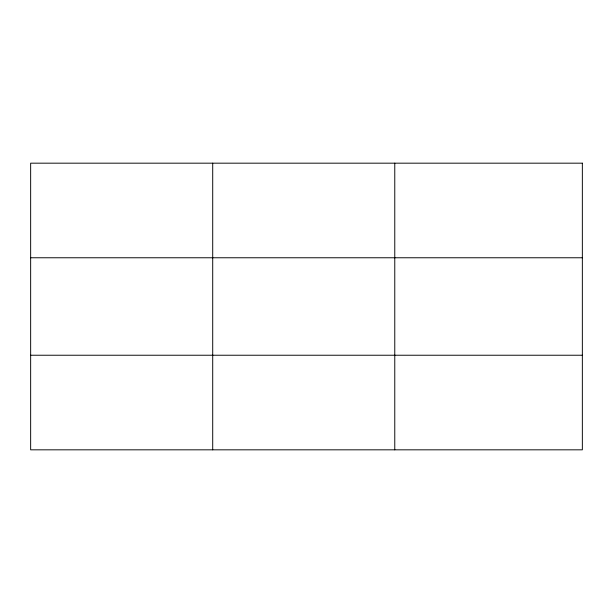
<?xml version="1.0" encoding="UTF-8"?>
<svg xmlns="http://www.w3.org/2000/svg" width="613" height="613" viewBox="0 0 613 613"><rect width="100%" height="100%" fill="white"/><g stroke="black" fill="none" stroke-linecap="round" stroke-linejoin="round"><path stroke-width="0.92" d="M212.711 163.173L212.711 449.827M394.772 163.173L394.772 449.827M30.65 257.766L582.35 257.766M30.65 355.233L582.35 355.233M582.35 163.173L30.65 163.173L30.65 449.827L582.35 449.827L582.35 163.173"/></g></svg>
